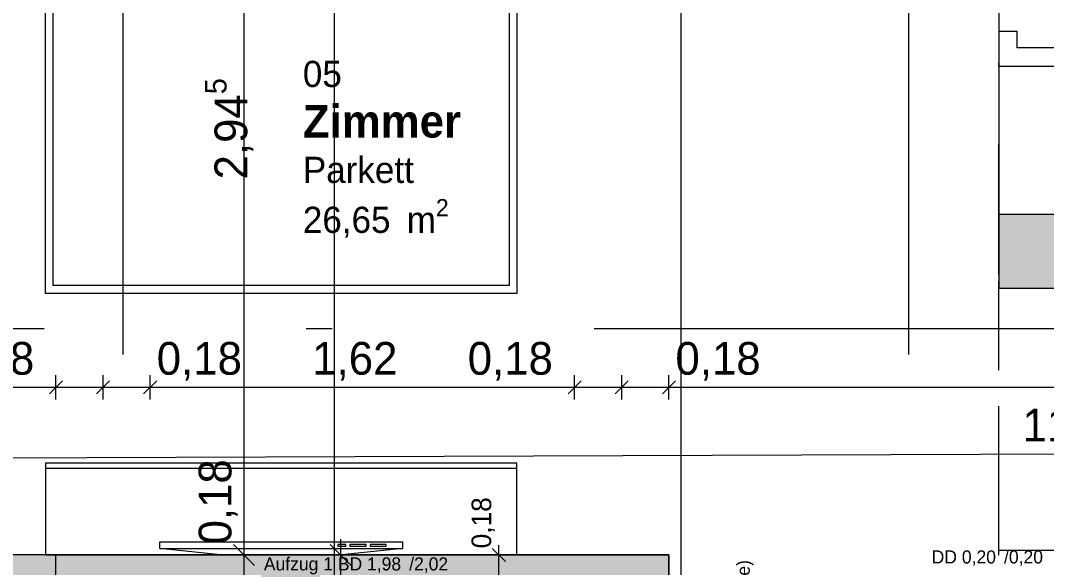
# Model space of a CAD drawing. Header units: metres. Extents: x -3 to 171, y -23 to 41.
# Drawn here: x 8.61 to 12.526, y -3.913 to -1.824 of the extents above; entities that cross this region are included whole.
import ezdxf

# ---------------------------------------------------------------- set-up
doc = ezdxf.new("R2010")
doc.units = ezdxf.units.M
doc.header["$MEASUREMENT"] = 0
doc.set_wipeout_variables(frame=1)
for name, pattern in [('Achse', [0.004, 0.002, -0.001, 0, -0.001]), ('Schnittlinie', [0.006, 0.003, -0.0015, 0, -0.0015]), ('Untersicht', [0.001, 0.0005, -0.0005]), ('Wipeout_Contour', [1, 0, -1])]:
    doc.linetypes.add(name, pattern=pattern)
for name, color, linetype in [('5._2.DG PP STG1_1_000 Achsraster', 7, 'Continuous'), ('5._2.DG PP STG1_1_120 Wand Innen tragend', 7, 'Continuous'), ('5._2.DG PP STG1_1_130 Wand Innen', 7, 'Continuous'), ('5._2.DG PP STG1_1_220 Bodenaufbau', 7, 'Continuous'), ('5._2.DG PP STG1_1_270 Deckendurchbruchsymbol', 7, 'Continuous'), ('5._2.DG PP STG1_1_310 Dachkonstruktion massiv', 7, 'Continuous'), ('5._2.DG PP STG1_1_510 Möblierung', 7, 'Continuous'), ('5._2.DG PP STG1_1_810 Raum', 7, 'Continuous'), ('5._2.DG PP STG1_1_815 Raumbegrenzung', 7, 'Continuous'), ('5._2.DG PP STG1_1_851 Marker Schnitt', 7, 'Continuous'), ('5._2.DG PP STG1_1_950 Polierplan Bemaßung', 7, 'Continuous'), ('5._2.DG PP STG1_1_955 Polierplan Beschriftung', 7, 'Continuous')]:
    doc.layers.add(name, color=color, linetype=linetype)
doc.styles.add('ERSTELLTER_STIL_2', font='')
doc.styles.add('ERSTELLTER_STIL_6', font='')
doc.styles.get('ERSTELLTER_STIL_2').set_extended_font_data('Eurostile')
doc.styles.get('ERSTELLTER_STIL_6').set_extended_font_data('Eurostile', bold=True)

msp = doc.modelspace()

# ---------------------------------------------------------------- hatches: boundary and pattern name
at = {"layer": '5._2.DG PP STG1_1_120 Wand Innen tragend', "linetype": 'Continuous', "lineweight": 13, "true_color": 0x3f7f02}
for points in [[(8.745, -3.865), (8.445, -3.865), (8.445, -4.045), (8.745, -4.045)], [(8.745, -4.045), (8.925, -4.045), (8.745, -3.865)], [(8.745, -3.865), (8.925, -4.045), (8.925, -3.865)], [(10.905, -3.865), (8.925, -3.865), (8.925, -4.045), (10.905, -4.045)], [(10.905, -4.045), (11.085, -4.045), (11.085, -3.865)], [(10.905, -3.865), (10.905, -4.045), (11.085, -3.865)]]:
    msp.add_hatch(color=76, dxfattribs=at).paths.add_polyline_path(points)
at = {"layer": '5._2.DG PP STG1_1_310 Dachkonstruktion massiv', "linetype": 'Continuous', "lineweight": 13, "true_color": 0x3f7f02}
msp.add_hatch(color=76, dxfattribs=at).paths.add_polyline_path([(12.345, -2.565), (12.345, -2.8478), (13.2919, -2.8478), (13.2919, -2.565), (12.655, -2.565)])

# ---------------------------------------------------------------- linework, layer by layer
at = {"layer": '5._2.DG PP STG1_1_000 Achsraster', "color": 5, "linetype": 'Achse', "lineweight": 0, "ltscale": 1000}
for p, q in [((9, 3), (9, -22.5231)), ((12, 3), (12, -22.5231)), ((-1.5, -3), (21, -3))]:
    msp.add_line(p, q, dxfattribs=at)
at = {"layer": '5._2.DG PP STG1_1_120 Wand Innen tragend', "color": 7, "linetype": 'Continuous', "lineweight": 18, "ltscale": 1000, "flags": 128}
for points in [[(8.745, -3.865), (8.445, -3.865)], [(11.085, -3.865), (8.745, -3.865)], [(11.085, -3.865), (11.085, -4.045)]]:
    msp.add_lwpolyline(points, dxfattribs=at)
at = {"layer": '5._2.DG PP STG1_1_220 Bodenaufbau', "color": 7, "linetype": 'Continuous', "lineweight": 13, "ltscale": 1000, "true_color": 0xf4f4f4, "flags": 128}
msp.add_lwpolyline([(11.975, -8.775), (6.835, -8.775), (6.835, -6.225), (8.295, -6.225), (8.295, -5.925), (8.745, -5.925), (8.745, -3.865), (11.085, -3.865), (11.085, -6.225), (10.925, -6.225), (10.925, -7.535), (11.975, -7.535)], close=True, dxfattribs=at)
at = {"layer": '5._2.DG PP STG1_1_310 Dachkonstruktion massiv', "color": 7, "linetype": 'Continuous', "lineweight": 18, "ltscale": 1000}
for p in [(12.345, -2.565), (13.2919, -2.8478)]:
    msp.add_line(p, (12.345, -2.8478), dxfattribs=at)
at = {"layer": '5._2.DG PP STG1_1_310 Dachkonstruktion massiv', "color": 7, "linetype": 'Continuous', "lineweight": 18, "ltscale": 1000, "flags": 128}
msp.add_lwpolyline([(13.2919, -2.565), (12.655, -2.565), (12.345, -2.565)], dxfattribs=at)
at = {"layer": '5._2.DG PP STG1_1_310 Dachkonstruktion massiv', "color": 8, "linetype": 'Untersicht', "lineweight": 13, "ltscale": 1000, "flags": 128}
msp.add_lwpolyline([(18.6534, -4.5578), (12.345, -4.5578), (12.345, -3.8478)], dxfattribs=at)
at = {"layer": '5._2.DG PP STG1_1_510 Möblierung', "color": 8, "linetype": 'Continuous', "lineweight": 13, "ltscale": 1000, "true_color": 0x7e7f7f}
for p, q in [((8.705, -2.8659), (8.705, -0.8659)), ((10.505, -0.8659), (10.505, -2.8659)), ((8.735, -2.8359), (8.735, -1.4859)), ((10.475, -1.4859), (10.475, -2.8359)), ((9.605, -2.8359), (8.735, -2.8359)), ((10.475, -2.8359), (9.605, -2.8359)), ((10.505, -2.8659), (8.705, -2.8659)), ((10.505, -3.535), (8.705, -3.535)), ((9.8518, -3.825), (9.821, -3.825)), ((9.821, -3.825), (9.821, -3.8313)), ((9.821, -3.8313), (9.8518, -3.8313)), ((9.8518, -3.8313), (9.8518, -3.825)), ((9.9289, -3.825), (9.8672, -3.825)), ((9.8672, -3.825), (9.8672, -3.8313)), ((9.8672, -3.8313), (9.9289, -3.8313)), ((9.9289, -3.8313), (9.9289, -3.825)), ((10.0061, -3.825), (9.9444, -3.825)), ((9.9444, -3.825), (9.9444, -3.8313)), ((9.9444, -3.8313), (10.0061, -3.8313)), ((10.0061, -3.8313), (10.0061, -3.825)), ((9.1422, -3.84), (10.0678, -3.84))]:
    msp.add_line(p, q, dxfattribs=at)
at = {"layer": '5._2.DG PP STG1_1_510 Möblierung', "color": 8, "linetype": 'Continuous', "lineweight": 13, "ltscale": 1000, "true_color": 0x7e7f7f, "flags": 128}
for points in [[(10.505, -3.515), (8.705, -3.515), (8.705, -3.865), (10.505, -3.865)], [(9.1422, -3.815), (10.0678, -3.815), (10.0678, -3.84), (9.8364, -3.865), (9.3736, -3.865), (9.1422, -3.84)]]:
    msp.add_lwpolyline(points, close=True, dxfattribs=at)
at = {"layer": '5._2.DG PP STG1_1_815 Raumbegrenzung', "color": 8, "linetype": 'Continuous', "lineweight": 13, "ltscale": 1000, "flags": 128}
msp.add_lwpolyline([(14.945, -6.075), (13.705, -6.075), (13.705, -4.5578), (11.085, -4.5578), (11.085, -3.865), (6.635, -3.865), (6.635, -0.6257), (12.345, -0.6257), (12.345, -1.9978), (14.945, -1.9978)], close=True, dxfattribs=at)
at = {"layer": '5._2.DG PP STG1_1_851 Marker Schnitt', "color": 7, "linetype": 'Schnittlinie', "lineweight": 13, "ltscale": 1000}
for p, q in [((9.8079, 4.805), (9.8079, -11.7)), ((11.13, 4.805), (11.13, -5.7741))]:
    msp.add_line(p, q, dxfattribs=at)
at = {"layer": '5._2.DG PP STG1_1_950 Polierplan Bemaßung', "color": 76, "linetype": 'Continuous', "lineweight": 13, "ltscale": 1000, "true_color": 0x3f7f02}
for p, q in [((9.4633, -3.865), (9.4633, -0.9205)), ((6.705, -3.5012), (18.6635, -3.4573)), ((9.4233, -3.825), (9.5033, -3.905)), ((9.5383, -3.865), (9.3883, -3.865)), ((9.4633, -4.045), (9.4633, -3.865))]:
    msp.add_line(p, q, dxfattribs=at)
at = {"layer": '5._2.DG PP STG1_1_950 Polierplan Bemaßung', "color": 6, "linetype": 'Continuous', "lineweight": 13, "ltscale": 1000, "true_color": 0xfb02fe}
for p, q in [((8.77, -3.1999), (8.72, -3.2499)), ((8.745, -3.2717), (8.745, -3.178)), ((8.95, -3.1999), (8.9, -3.2499)), ((8.925, -3.2717), (8.925, -3.178)), ((9.13, -3.1999), (9.08, -3.2499)), ((9.105, -3.2717), (9.105, -3.178)), ((10.75, -3.1999), (10.7, -3.2499)), ((10.725, -3.2717), (10.725, -3.178)), ((10.93, -3.1999), (10.88, -3.2499)), ((10.905, -3.2717), (10.905, -3.178)), ((11.11, -3.1999), (11.06, -3.2499)), ((11.085, -3.2717), (11.085, -3.178)), ((6.705, -3.2249), (8.745, -3.2249)), ((8.745, -3.2249), (8.925, -3.2249)), ((8.925, -3.2249), (9.105, -3.2249)), ((9.105, -3.2249), (10.725, -3.2249)), ((10.725, -3.2249), (10.905, -3.2249)), ((10.905, -3.2249), (11.085, -3.2249)), ((11.085, -3.2249), (18.6643, -3.2249)), ((9.8725, -3.905), (9.7925, -3.825)), ((9.8325, -3.865), (9.8325, -3.805)), ((9.9075, -3.865), (9.7575, -3.865)), ((9.8325, -4.215), (9.8325, -3.865))]:
    msp.add_line(p, q, dxfattribs=at)
at = {"layer": '5._2.DG PP STG1_1_950 Polierplan Bemaßung', "color": 7, "linetype": 'Continuous', "lineweight": 13, "ltscale": 1000}
for p, q in [((10.4357, -3.865), (10.4357, -3.8275)), ((10.4826, -3.865), (10.3888, -3.865)), ((10.4607, -3.89), (10.4107, -3.84)), ((10.4357, -4.045), (10.4357, -3.865))]:
    msp.add_line(p, q, dxfattribs=at)
at = {"layer": '5._2.DG PP STG1_1_955 Polierplan Beschriftung', "color": 8, "linetype": 'Untersicht', "lineweight": 13, "ltscale": 1000, "flags": 128}
msp.add_lwpolyline([(18.656, -3.8478), (12.345, -3.8478), (12.345, -2.8195)], dxfattribs=at)

# ---------------------------------------------------------------- texts
at = {"layer": '5._2.DG PP STG1_1_270 Deckendurchbruchsymbol', "color": 1, "linetype": 'Continuous', "lineweight": 0, "char_height": 0.05, "attachment_point": 8, "style": 'ERSTELLTER_STIL_2'}
for s, insert in [('\\A1;{\\pqc;\\pt0;\\fEurostile|b0|i0|c0|p0;\\W1.000000;Aufzug 1 BD 1,98\\fEurostile|b0|i0|c0|p0;\\W1.000000;\\A1{\\H.66x;\\S^  ;}\\fEurostile|b0|i0|c0|p0;\\W1.000000; /2,02\\fEurostile|b0|i0|c0|p0;\\W1.000000;\\A1{\\H.66x;\\S^  ;}\\fEurostile|b0|i0|c0|p0;\\W1.000000;\\fEurostile|b0|i0|c0|p0;\\W1.000000;\\A1{\\H.66x;\\S^  ;}}', (9.9029, -3.9395)), ('\\A1;{\\pqc;\\pt0;\\fEurostile|b0|i0|c0|p0;\\W1.000000;DD 0,20\\fEurostile|b0|i0|c0|p0;\\W1.000000;\\A1{\\H.66x;\\S^  ;}\\fEurostile|b0|i0|c0|p0;\\W1.000000; /0,20\\fEurostile|b0|i0|c0|p0;\\W1.000000;\\A1{\\H.66x;\\S^  ;}\\fEurostile|b0|i0|c0|p0;\\W1.000000;\\fEurostile|b0|i0|c0|p0;\\W1.000000;\\A1{\\H.66x;\\S^  ;}}', (12.3129, -3.9124))]:
    msp.add_mtext(s, dxfattribs=dict(at, insert=insert))
at = {"layer": '5._2.DG PP STG1_1_270 Deckendurchbruchsymbol', "color": 1, "linetype": 'Continuous', "lineweight": 0, "insert": (11.3439, -4.13), "char_height": 0.05, "attachment_point": 2, "rotation": 90, "style": 'ERSTELLTER_STIL_2'}
msp.add_mtext('\\A1;{\\pqc;\\pt0;\\fEurostile|b0|i0|c0|p0;\\W1.000000;S-M/7 (Variante)}', dxfattribs=at)
at = {"layer": '5._2.DG PP STG1_1_810 Raum', "color": 7, "linetype": 'Continuous', "lineweight": 13, "attachment_point": 1}
for s, insert, char_height, style in [('\\A1;{\\pql;\\pt0;\\fEurostile|b0|i0|c0|p0;\\W1.000000;05}', (9.6878, -1.9777), 0.1, 'ERSTELLTER_STIL_2'), ('\\A1;{\\pql;\\pt0;\\fEurostile|b1|i0|c0|p0;\\W1.000000;Zimmer}', (9.6878, -2.1459), 0.125, 'ERSTELLTER_STIL_6'), ('\\A1;{\\pql;\\pt0;\\fEurostile|b0|i0|c0|p0;\\W1.000000;Parkett}', (9.6878, -2.3443), 0.1, 'ERSTELLTER_STIL_2'), ('\\A1;{\\pql;\\pt0,0.05;\\fEurostile|b0|i0|c0|p0;\\W1.000000;26,65\\fEurostile|b0|i0|c0|p0;\\W1.000000;\\A1{\\H.66x;\\S^  ;}\\fEurostile|b0|i0|c0|p0;\\W1.000000; m\\fEurostile|b0|i0|c0|p0;\\W1.000000;\\A1{\\H.66x;\\S2^  ;}}', (9.6878, -2.5058), 0.1, 'ERSTELLTER_STIL_2')]:
    msp.add_mtext(s, dxfattribs=dict(at, insert=insert, char_height=char_height, style=style))
at = {"layer": '5._2.DG PP STG1_1_950 Polierplan Bemaßung', "color": 76, "linetype": 'Continuous', "lineweight": 13, "true_color": 0x3f7f02, "insert": (9.512, -2.4307), "char_height": 0.125, "attachment_point": 7, "rotation": 90, "style": 'ERSTELLTER_STIL_2'}
msp.add_mtext('\\A1;{\\pql;\\fEurostile|b0|i0|c0|p0;\\W1.000000;2,94\\fEurostile|b0|i0|c0|p0;\\W1.000000;\\A1{\\H.66x;\\S5^  ;}}', dxfattribs=at)
at = {"layer": '5._2.DG PP STG1_1_950 Polierplan Bemaßung', "color": 6, "linetype": 'Continuous', "lineweight": 13, "true_color": 0xfb02fe, "char_height": 0.125, "width": 0.382966, "attachment_point": 7, "style": 'ERSTELLTER_STIL_2'}
for s, insert in [('\\A1;{\\pql;\\fEurostile|b0|i0|c0|p0;\\W1.000000;0,18}', (8.337, -3.1999)), ('\\A1;{\\pql;\\fEurostile|b0|i0|c0|p0;\\W1.000000;0,18}', (9.13, -3.1999)), ('\\A1;{\\pql;\\fEurostile|b0|i0|c0|p0;\\W1.000000;1,62}', (9.7235, -3.1999)), ('\\A1;{\\pql;\\fEurostile|b0|i0|c0|p0;\\W1.000000;0,18}', (10.317, -3.1999)), ('\\A1;{\\pql;\\fEurostile|b0|i0|c0|p0;\\W1.000000;0,18}', (11.11, -3.1999))]:
    msp.add_mtext(s, dxfattribs=dict(at, insert=insert))
at = {"layer": '5._2.DG PP STG1_1_950 Polierplan Bemaßung', "color": 76, "linetype": 'Continuous', "lineweight": 13, "true_color": 0x3f7f02, "char_height": 0.125, "attachment_point": 7, "style": 'ERSTELLTER_STIL_2'}
for s, insert, width, rotation in [('\\A1;{\\pql;\\fEurostile|b0|i0|c0|p0;\\W1.000000;11,96}', (12.4352, -3.4551), 0.497956, 0.2101), ('\\A1;{\\pql;\\fEurostile|b0|i0|c0|p0;\\W1.000000;0,18}', (9.4383, -3.825), 0.382966, 90)]:
    msp.add_mtext(s, dxfattribs=dict(at, insert=insert, width=width, rotation=rotation))
at = {"layer": '5._2.DG PP STG1_1_950 Polierplan Bemaßung', "color": 7, "linetype": 'Continuous', "lineweight": 13, "insert": (10.4207, -3.84), "char_height": 0.075, "width": 0.22978, "attachment_point": 7, "rotation": 90, "style": 'ERSTELLTER_STIL_2'}
msp.add_mtext('\\A1;{\\pql;\\fEurostile|b0|i0|c0|p0;\\W1.000000;0,18}', dxfattribs=at)

# ---------------------------------------------------------------- next in the draw order: wipeouts: each hides what was drawn before it
at = {"color": 254, "linetype": 'Wipeout_Contour', "lineweight": 0, "ltscale": 38.121224}
msp.add_wipeout([(12.4075, -1.9278), (12.4075, -1.9353), (12.415, -1.9278)], dxfattribs=at).dxf.layer = '5._2.DG PP STG1_1_130 Wand Innen'
at = {"color": 254, "linetype": 'Wipeout_Contour', "lineweight": 0, "ltscale": 37.965561}
msp.add_wipeout([(12.345, -1.9853), (12.345, -1.9978), (12.3575, -1.9853)], dxfattribs=at).dxf.layer = '5._2.DG PP STG1_1_130 Wand Innen'

# ---------------------------------------------------------------- next in the draw order: wipeouts: each hides what was drawn before it
at = {"color": 254, "linetype": 'Wipeout_Contour', "lineweight": 0, "ltscale": 38.023327}
msp.add_wipeout([(12.3575, -1.9353), (12.3575, -1.9853), (12.4075, -1.9353)], dxfattribs=at).dxf.layer = '5._2.DG PP STG1_1_130 Wand Innen'

# ---------------------------------------------------------------- next in the draw order: wipeouts: each hides what was drawn before it
at = {"color": 254, "linetype": 'Wipeout_Contour', "lineweight": 0, "ltscale": 37.296339}
msp.add_wipeout([(12.415, -1.9278), (12.4075, -1.9353), (12.415, -1.9353)], dxfattribs=at).dxf.layer = '5._2.DG PP STG1_1_130 Wand Innen'
at = {"color": 254, "linetype": 'Wipeout_Contour', "lineweight": 0, "ltscale": 37.152725}
msp.add_wipeout([(12.3575, -1.9853), (12.345, -1.9978), (12.3575, -1.9978)], dxfattribs=at).dxf.layer = '5._2.DG PP STG1_1_130 Wand Innen'

# ---------------------------------------------------------------- next in the draw order: wipeouts: each hides what was drawn before it
at = {"color": 254, "linetype": 'Wipeout_Contour', "lineweight": 0, "ltscale": 55.329538}
msp.add_wipeout([(14.945, -1.9278), (12.415, -1.9278), (12.415, -1.9353), (14.945, -1.9353)], dxfattribs=at).dxf.layer = '5._2.DG PP STG1_1_130 Wand Innen'
at = {"color": 254, "linetype": 'Wipeout_Contour', "lineweight": 0, "ltscale": 55.251934}
msp.add_wipeout([(14.945, -1.9853), (12.3575, -1.9853), (12.3575, -1.9978), (14.945, -1.9978)], dxfattribs=at).dxf.layer = '5._2.DG PP STG1_1_130 Wand Innen'

# ---------------------------------------------------------------- next in the draw order: wipeouts: each hides what was drawn before it
at = {"color": 254, "linetype": 'Wipeout_Contour', "lineweight": 0, "ltscale": 37.250173}
msp.add_wipeout([(12.4075, -1.9353), (12.3575, -1.9853), (12.4075, -1.9853)], dxfattribs=at).dxf.layer = '5._2.DG PP STG1_1_130 Wand Innen'

# ---------------------------------------------------------------- next in the draw order: linework, layer by layer
at = {"layer": '5._2.DG PP STG1_1_130 Wand Innen', "color": 7, "linetype": 'Continuous', "lineweight": 18, "ltscale": 1000, "flags": 128}
msp.add_lwpolyline([(12.345, -1.9978), (12.345, -1.9853)], dxfattribs=at)

# ---------------------------------------------------------------- next in the draw order: wipeouts: each hides what was drawn before it
at = {"color": 254, "linetype": 'Wipeout_Contour', "lineweight": 0, "ltscale": 55.332046}
msp.add_wipeout([(14.945, -1.9353), (12.4075, -1.9353), (12.4075, -1.9853), (14.945, -1.9853)], dxfattribs=at).dxf.layer = '5._2.DG PP STG1_1_130 Wand Innen'

# ---------------------------------------------------------------- next in the draw order: linework, layer by layer
at = {"layer": '5._2.DG PP STG1_1_130 Wand Innen', "color": 7, "linetype": 'Continuous', "lineweight": 18, "ltscale": 1000, "flags": 128}
for points in [[(18.6684, -1.9278), (12.415, -1.9278)], [(12.345, -1.9978), (14.945, -1.9978)]]:
    msp.add_lwpolyline(points, dxfattribs=at)

# ---------------------------------------------------------------- next in the draw order: wipeouts: each hides what was drawn before it
at = {"color": 254, "linetype": 'Wipeout_Contour', "lineweight": 0, "ltscale": 50.043718}
msp.add_wipeout([(12.3575, -1.9853), (12.3575, -1.8649), (12.345, -1.8649), (12.345, -1.9853)], dxfattribs=at).dxf.layer = '5._2.DG PP STG1_1_130 Wand Innen'
at = {"color": 254, "linetype": 'Wipeout_Contour', "lineweight": 0, "ltscale": 50.262006}
msp.add_wipeout([(12.415, -1.9278), (12.415, -1.8649), (12.4075, -1.8649), (12.4075, -1.9278)], dxfattribs=at).dxf.layer = '5._2.DG PP STG1_1_130 Wand Innen'

# ---------------------------------------------------------------- next in the draw order: linework, layer by layer
at = {"layer": '5._2.DG PP STG1_1_310 Dachkonstruktion massiv', "color": 8, "linetype": 'Untersicht', "lineweight": 13, "ltscale": 1000, "flags": 128}
msp.add_lwpolyline([(13.2937, -3.8478), (12.345, -3.8478), (12.345, -1.9978)], dxfattribs=at)

# ---------------------------------------------------------------- next in the draw order: wipeouts: each hides what was drawn before it
at = {"color": 254, "linetype": 'Wipeout_Contour', "lineweight": 0, "ltscale": 50.151337}
msp.add_wipeout([(12.4075, -1.9353), (12.4075, -1.8649), (12.3575, -1.8649), (12.3575, -1.9353)], dxfattribs=at).dxf.layer = '5._2.DG PP STG1_1_130 Wand Innen'

# ---------------------------------------------------------------- next in the draw order: linework, layer by layer
at = {"layer": '5._2.DG PP STG1_1_130 Wand Innen', "color": 7, "linetype": 'Continuous', "lineweight": 18, "ltscale": 1000, "flags": 128}
for points in [[(12.345, -1.8649), (12.3575, -1.8649)], [(12.345, -1.8649), (12.345, -1.9853)], [(12.3575, -1.8649), (12.4075, -1.8649)], [(12.4075, -1.8649), (12.415, -1.8649)], [(12.415, -1.9278), (12.415, -1.8649)]]:
    msp.add_lwpolyline(points, dxfattribs=at)
at = {"layer": '5._2.DG PP STG1_1_310 Dachkonstruktion massiv', "color": 7, "linetype": 'Continuous', "lineweight": 18, "ltscale": 1000, "flags": 128}
msp.add_lwpolyline([(12.345, -1.555), (12.345, -2.565)], dxfattribs=at)

doc.saveas('drawing.dxf')
